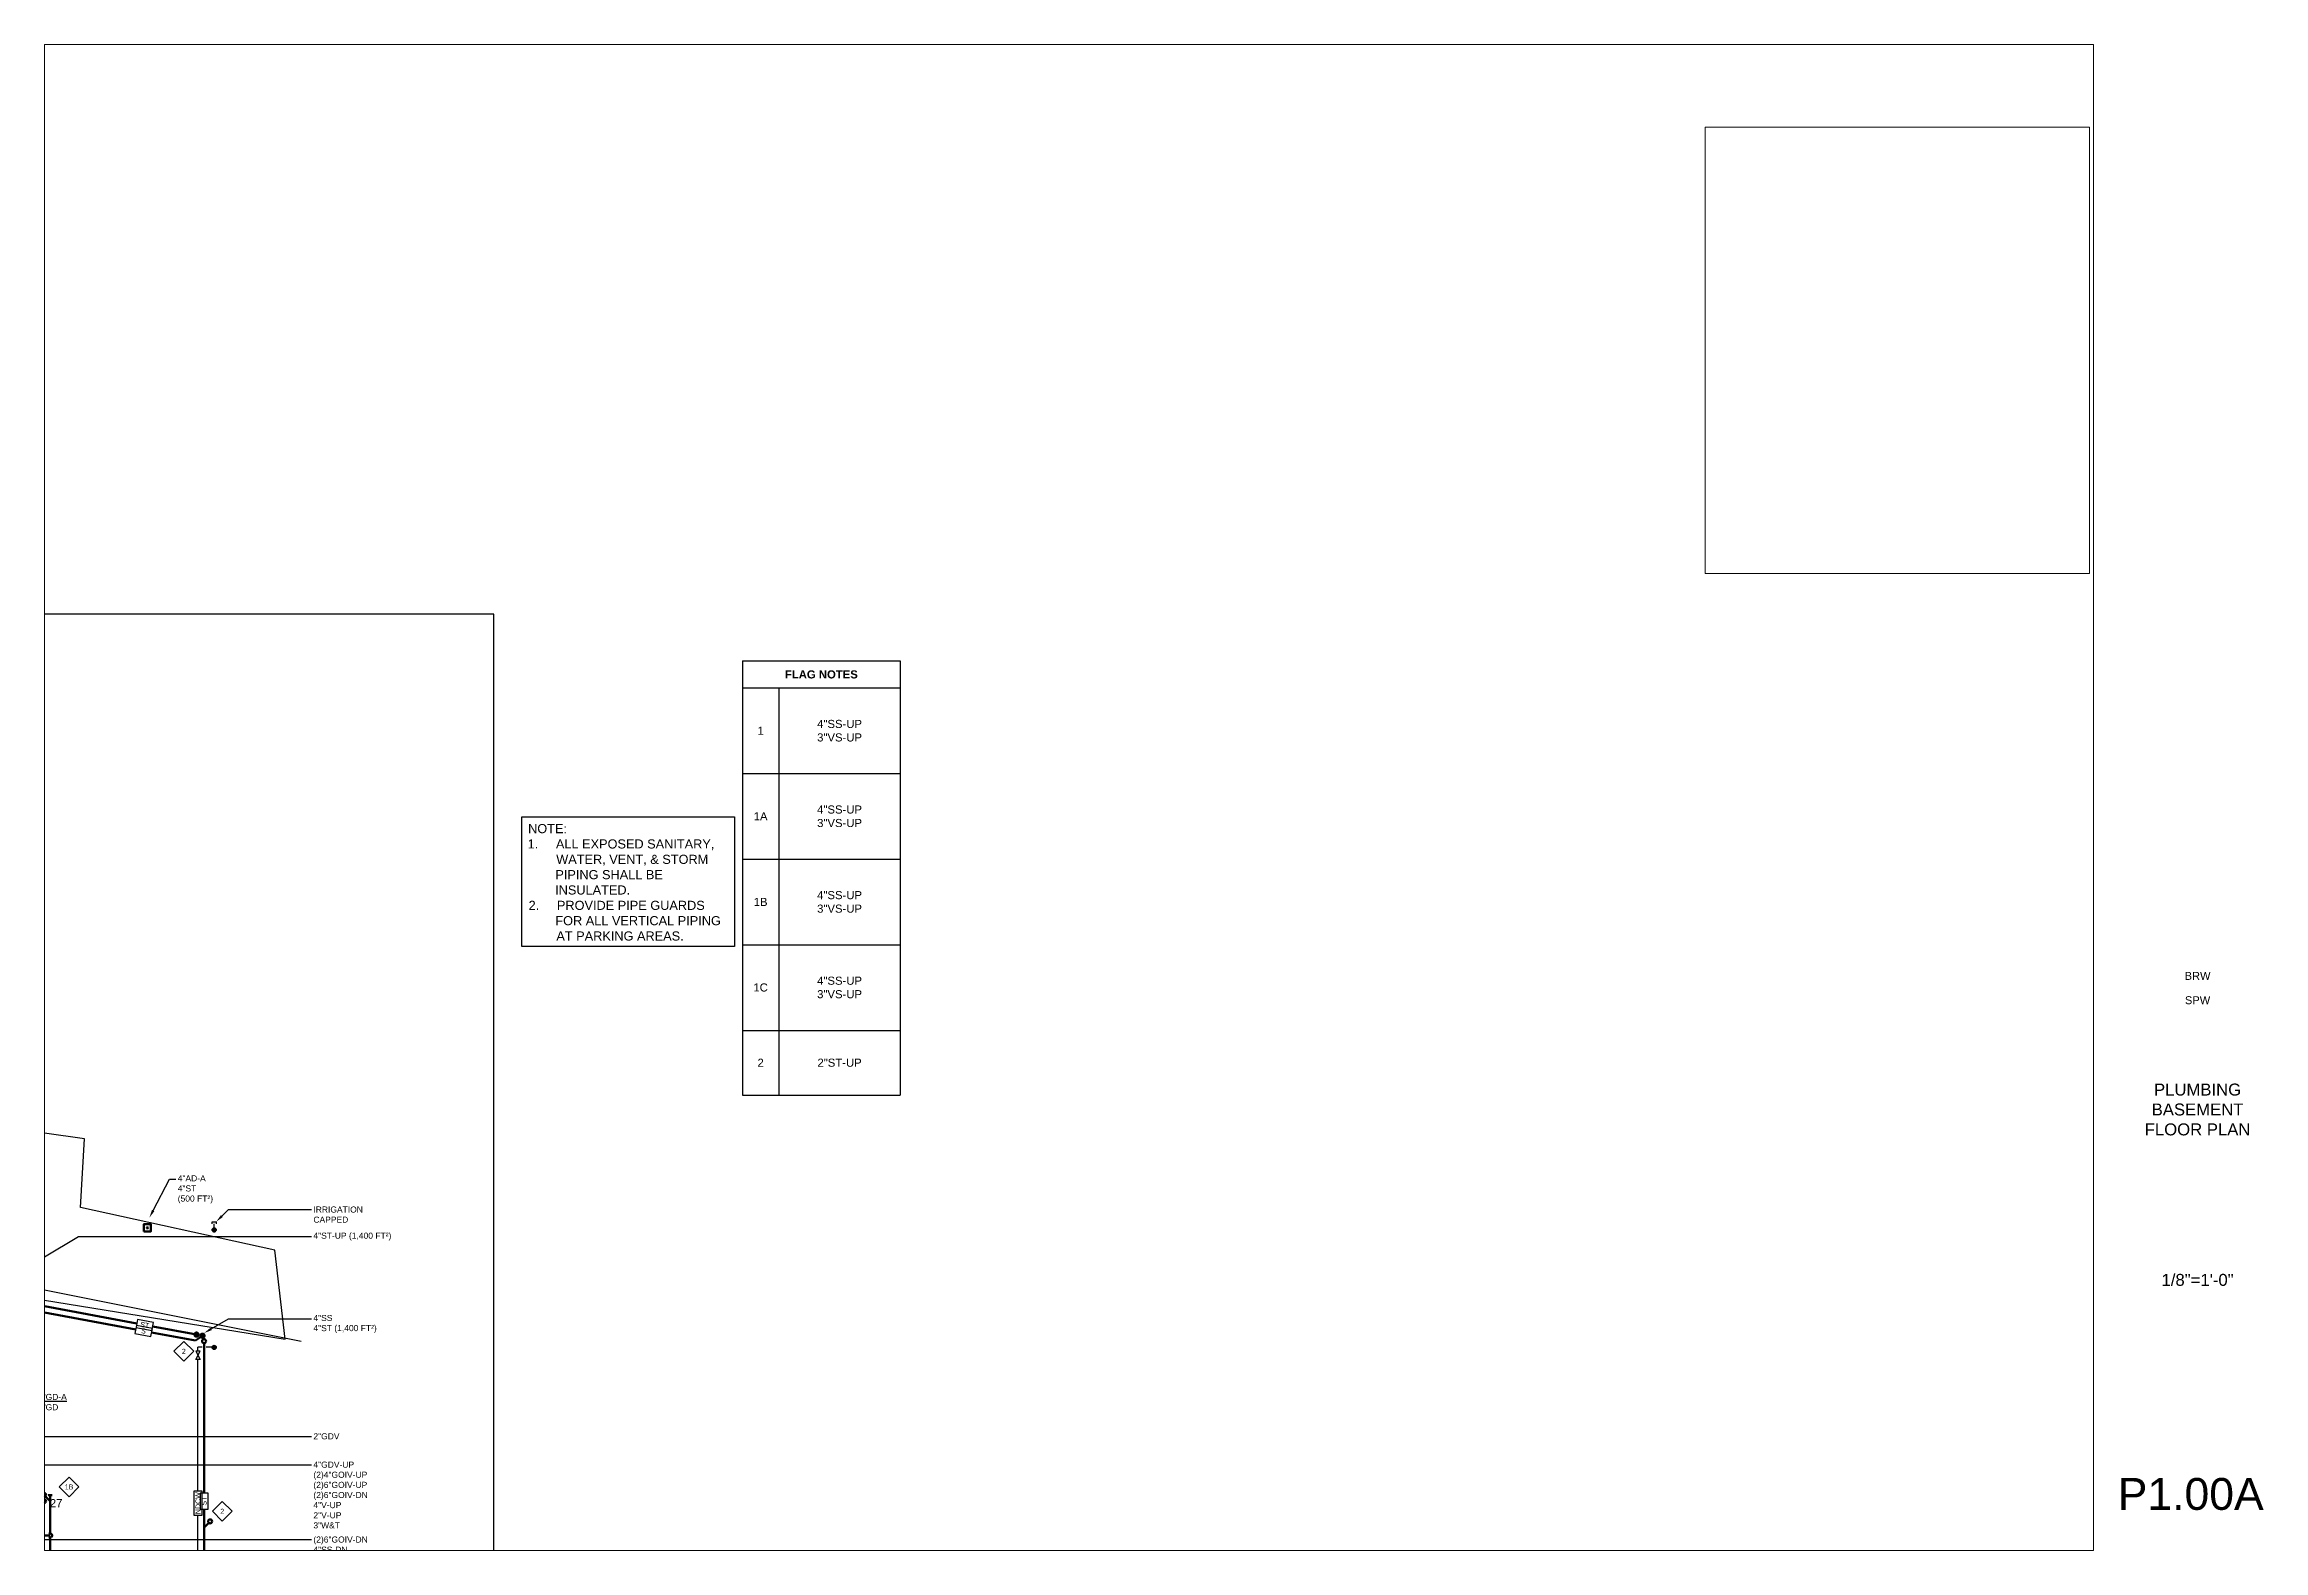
# Paper-space layout 'P1.00A_24x36' of a CAD drawing. Extents: x 1 to 35.3, y 0.4 to 23.6.
# The model-space entities are those that its viewports show. They can reach past a viewport. Long polylines and large blocks are cut down to what shows.
import ezdxf
from ezdxf.enums import TextEntityAlignment as Align

# ---------------------------------------------------------------- set-up
doc = ezdxf.new("R2010")
doc.units = 0
doc.header["$LTSCALE"] = 36
doc.header["$MEASUREMENT"] = 0
doc.linetypes.add('VENT', pattern=[0.3, 0.2, -0.1])
for name, color, linetype in [('0-BORDER-TXT', 2, 'Continuous'), ('G-ANNO-TEXT', 70, 'Continuous'), ('G-ANNO-TEXT @ 96', 70, 'Continuous'), ('P-GD-N', 3, 'Continuous'), ('P-GD-N @ 128', 3, 'Continuous'), ('P-GD-N @ 96', 3, 'Continuous'), ('P-NDCW-N', 4, 'Continuous'), ('P-NDCW-N @ 1 (1)', 4, 'Continuous'), ('P-NDCW-N @ 1 (2)', 4, 'Continuous'), ('P-NDCW-N @ 12', 4, 'Continuous'), ('P-NDCW-N @ 128', 4, 'Continuous'), ('P-NDCW-N @ 16', 4, 'Continuous'), ('P-NDCW-N @ 192', 4, 'Continuous'), ('P-NDCW-N @ 2', 4, 'Continuous'), ('P-NDCW-N @ 24', 4, 'Continuous'), ('P-NDCW-N @ 384', 4, 'Continuous'), ('P-NDCW-N @ 4', 4, 'Continuous'), ('P-NDCW-N @ 48', 4, 'Continuous'), ('P-NDCW-N @ 64', 4, 'Continuous'), ('P-NDCW-N @ 768', 4, 'Continuous'), ('P-NDCW-N @ 8', 4, 'Continuous'), ('P-NDCW-N @ 96', 4, 'Continuous')]:
    doc.layers.add(name, color=color, linetype=linetype)
doc.layers.add('G-Anno-View', color=161, linetype='Continuous', lineweight=18, plot=False)
doc.layers.add('P-SAN-DFU', color=7, linetype='Continuous', plot=False)
for name, color, linetype, lineweight in [('P-SAN-N', 6, 'Continuous', 60), ('P-SAN-N @ 1 (1)', 6, 'Continuous', 60), ('P-SAN-N @ 1 (2)', 6, 'Continuous', 60), ('P-SAN-N @ 12', 6, 'Continuous', 60), ('P-SAN-N @ 128', 6, 'Continuous', 60), ('P-SAN-N @ 16', 6, 'Continuous', 60), ('P-SAN-N @ 192', 6, 'Continuous', 60), ('P-SAN-N @ 2', 6, 'Continuous', 60), ('P-SAN-N @ 24', 6, 'Continuous', 60), ('P-SAN-N @ 384', 6, 'Continuous', 60), ('P-SAN-N @ 4', 6, 'Continuous', 60), ('P-SAN-N @ 48', 6, 'Continuous', 60), ('P-SAN-N @ 64', 6, 'Continuous', 60), ('P-SAN-N @ 768', 6, 'Continuous', 60), ('P-SAN-N @ 8', 6, 'Continuous', 60), ('P-SAN-N @ 96', 6, 'Continuous', 60), ('P-SANV-N', 5, 'VENT', 60), ('P-SANV-N @ 96', 5, 'VENT', 60), ('P-STRM-N', 2, 'Continuous', 60), ('P-STRM-N @ 1 (1)', 2, 'Continuous', 60), ('P-STRM-N @ 1 (2)', 2, 'Continuous', 60), ('P-STRM-N @ 12', 2, 'Continuous', 60), ('P-STRM-N @ 128', 2, 'Continuous', 60), ('P-STRM-N @ 16', 2, 'Continuous', 60), ('P-STRM-N @ 192', 2, 'Continuous', 60), ('P-STRM-N @ 2', 2, 'Continuous', 60), ('P-STRM-N @ 24', 2, 'Continuous', 60), ('P-STRM-N @ 384', 2, 'Continuous', 60), ('P-STRM-N @ 4', 2, 'Continuous', 60), ('P-STRM-N @ 48', 2, 'Continuous', 60), ('P-STRM-N @ 64', 2, 'Continuous', 60), ('P-STRM-N @ 768', 2, 'Continuous', 60), ('P-STRM-N @ 8', 2, 'Continuous', 60), ('P-STRM-N @ 96', 2, 'Continuous', 60)]:
    doc.layers.add(name, color=color, linetype=linetype, lineweight=lineweight)
doc.styles.add('Arial', font='arial.ttf')
doc.styles.add('Arial Bold', font='arialbd.ttf')
doc.styles.add('Arial_1', font='arial.ttf', dxfattribs={"height": 0.092206})

# ---------------------------------------------------------------- blocks, each defined once
blk = doc.blocks.new('*U7')
blk.add_circle((0, 0), 0.0312)
blk = doc.blocks.new('DIAMOND TAG')
blk.add_lwpolyline([(0, -0.153), (0.153, 0), (0, 0.153), (-0.153, 0)], close=True)
at = {"style": 'Arial'}
blk.add_attdef('XXX', text='', height=0.0781, dxfattribs=at).set_placement((0, 0), align=Align.MIDDLE)
blk = doc.blocks.new('*U17')
at = {"linetype": 'Continuous'}
blk.add_lwpolyline([(-0.056, -0.056), (0.056, -0.056), (0.056, 0.056), (-0.056, 0.056)], close=True, dxfattribs=at)
at = {"color": 7, "linetype": 'Continuous'}
blk.add_circle((0, 0), 0.01, dxfattribs=at)
blk = doc.blocks.new('*U1607')
at = {"layer": 'P-GD-N @ 128', "xscale": 128, "yscale": 128, "zscale": 128}
blk.add_blockref('*U17', (-252, 701.7), dxfattribs=at)
at = {"layer": 'P-GD-N @ 96', "xscale": 96, "yscale": 96, "zscale": 96}
blk.add_blockref('*U17', (-277, 718.7), dxfattribs=at)
blk = doc.blocks.new('Pipe-Plan')
for p, q in [((-0.09375, -0.03125), (-0.09375, 0.03125)), ((-0.09375, 0), (0, 0))]:
    blk.add_line(p, q)
blk = doc.blocks.new('*U45')
blk.add_lwpolyline([(0, -0.03125), (-0.03125, -0.03125), (-0.03125, 0.03125), (0, 0.03125)])
blk = doc.blocks.new('*U1730')
at = {"layer": 'P-NDCW-N @ 1 (1)', "rotation": 270.0000000000001}
blk.add_blockref('*U45', (-4, 982.7), dxfattribs=at)
at = {"layer": 'P-NDCW-N @ 1 (2)', "rotation": 270.0000000000001}
blk.add_blockref('*U45', (-4, 982.7), dxfattribs=at)
at = {"layer": 'P-NDCW-N @ 12', "xscale": 12, "yscale": 12, "zscale": 12, "rotation": 270.0000000000001}
blk.add_blockref('*U45', (-4, 982.7), dxfattribs=at)
at = {"layer": 'P-NDCW-N @ 128', "xscale": 128, "yscale": 128, "zscale": 128, "rotation": 270.0000000000001}
blk.add_blockref('*U45', (-4, 982.7), dxfattribs=at)
at = {"layer": 'P-NDCW-N @ 16', "xscale": 16, "yscale": 16, "zscale": 16, "rotation": 270.0000000000001}
blk.add_blockref('*U45', (-4, 982.7), dxfattribs=at)
at = {"layer": 'P-NDCW-N @ 192', "xscale": 192, "yscale": 192, "zscale": 192, "rotation": 270.0000000000001}
blk.add_blockref('*U45', (-4, 982.7), dxfattribs=at)
at = {"layer": 'P-NDCW-N @ 2', "xscale": 2, "yscale": 2, "zscale": 2, "rotation": 270.0000000000001}
blk.add_blockref('*U45', (-4, 982.7), dxfattribs=at)
at = {"layer": 'P-NDCW-N @ 24', "xscale": 24, "yscale": 24, "zscale": 24, "rotation": 270.0000000000001}
blk.add_blockref('*U45', (-4, 982.7), dxfattribs=at)
at = {"layer": 'P-NDCW-N @ 384', "xscale": 384, "yscale": 384, "zscale": 384, "rotation": 270.0000000000001}
blk.add_blockref('*U45', (-4, 982.7), dxfattribs=at)
at = {"layer": 'P-NDCW-N @ 4', "xscale": 4, "yscale": 4, "zscale": 4, "rotation": 270.0000000000001}
blk.add_blockref('*U45', (-4, 982.7), dxfattribs=at)
at = {"layer": 'P-NDCW-N @ 48', "xscale": 48, "yscale": 48, "zscale": 48, "rotation": 270.0000000000001}
blk.add_blockref('*U45', (-4, 982.7), dxfattribs=at)
at = {"layer": 'P-NDCW-N @ 64', "xscale": 64, "yscale": 64, "zscale": 64, "rotation": 270.0000000000001}
blk.add_blockref('*U45', (-4, 982.7), dxfattribs=at)
at = {"layer": 'P-NDCW-N @ 768', "xscale": 768, "yscale": 768, "zscale": 768, "rotation": 270.0000000000001}
blk.add_blockref('*U45', (-4, 982.7), dxfattribs=at)
at = {"layer": 'P-NDCW-N @ 8', "xscale": 8, "yscale": 8, "zscale": 8, "rotation": 270.0000000000001}
blk.add_blockref('*U45', (-4, 982.7), dxfattribs=at)
at = {"layer": 'P-NDCW-N @ 96', "xscale": 96, "yscale": 96, "zscale": 96, "rotation": 270.0000000000001}
blk.add_blockref('*U45', (-4, 982.7), dxfattribs=at)
blk = doc.blocks.new('*U83')
at = {"layer": 'DEFPOINTS'}
blk.add_lwpolyline([(-0.1875, -0.0625), (0.1875, -0.0625), (0.1875, 0.0625), (-0.1875, 0.0625)], close=True, dxfattribs=at)
at = {"style": 'Arial'}
blk.add_text('NDCW', height=0.07812, dxfattribs=at).set_placement((0, 0), align=Align.MIDDLE)
blk = doc.blocks.new('*U1732')
at = {"layer": 'P-NDCW-N @ 1 (1)', "linetype": 'ByBlock', "lineweight": -2, "rotation": 90.00000000000006}
blk.add_blockref('*U83', (-28, 568.7), dxfattribs=at)
at = {"layer": 'P-NDCW-N @ 1 (2)', "linetype": 'ByBlock', "lineweight": -2, "rotation": 90.00000000000006}
blk.add_blockref('*U83', (-28, 568.7), dxfattribs=at)
at = {"layer": 'P-NDCW-N @ 128', "linetype": 'ByBlock', "lineweight": -2, "xscale": 128, "yscale": 128, "zscale": 128, "rotation": 90.00000000000006}
blk.add_blockref('*U83', (-28, 568.7), dxfattribs=at)
at = {"layer": 'P-NDCW-N @ 192', "linetype": 'ByBlock', "lineweight": -2, "xscale": 192, "yscale": 192, "zscale": 192, "rotation": 90.00000000000006}
blk.add_blockref('*U83', (-28, 568.7), dxfattribs=at)
at = {"layer": 'P-NDCW-N @ 384', "linetype": 'ByBlock', "lineweight": -2, "xscale": 384, "yscale": 384, "zscale": 384, "rotation": 90.00000000000006}
blk.add_blockref('*U83', (-28, 568.7), dxfattribs=at)
at = {"layer": 'P-NDCW-N @ 48', "linetype": 'ByBlock', "lineweight": -2, "xscale": 48, "yscale": 48, "zscale": 48, "rotation": 90.00000000000006}
blk.add_blockref('*U83', (-28, 568.7), dxfattribs=at)
at = {"layer": 'P-NDCW-N @ 64', "linetype": 'ByBlock', "lineweight": -2, "xscale": 64, "yscale": 64, "zscale": 64, "rotation": 90.00000000000006}
blk.add_blockref('*U83', (-28, 568.7), dxfattribs=at)
at = {"layer": 'P-NDCW-N @ 768', "linetype": 'ByBlock', "lineweight": -2, "xscale": 768, "yscale": 768, "zscale": 768, "rotation": 90.00000000000006}
blk.add_blockref('*U83', (-28, 568.7), dxfattribs=at)
at = {"layer": 'P-NDCW-N @ 96', "linetype": 'ByBlock', "lineweight": -2, "xscale": 96, "yscale": 96, "zscale": 96, "rotation": 90.00000000000006}
blk.add_blockref('*U83', (-28, 568.7), dxfattribs=at)
blk = doc.blocks.new('*U13')
at = {"linetype": 'Continuous'}
blk.add_arc((0, 0), 0.0311, 232.567, 127.433, dxfattribs=at)
blk = doc.blocks.new('*U1775')
at = {"layer": 'P-SAN-N @ 1 (1)'}
blk.add_blockref('*U13', (-247, 520.7), dxfattribs=at)
at = {"layer": 'P-SAN-N @ 1 (2)'}
blk.add_blockref('*U13', (-247, 520.7), dxfattribs=at)
at = {"layer": 'P-SAN-N @ 12', "xscale": 12, "yscale": 12, "zscale": 12}
blk.add_blockref('*U13', (-247, 520.7), dxfattribs=at)
at = {"layer": 'P-SAN-N @ 128', "xscale": 128, "yscale": 128, "zscale": 128}
blk.add_blockref('*U13', (-247, 520.7), dxfattribs=at)
at = {"layer": 'P-SAN-N @ 16', "xscale": 16, "yscale": 16, "zscale": 16}
blk.add_blockref('*U13', (-247, 520.7), dxfattribs=at)
at = {"layer": 'P-SAN-N @ 192', "xscale": 192, "yscale": 192, "zscale": 192}
blk.add_blockref('*U13', (-247, 520.7), dxfattribs=at)
at = {"layer": 'P-SAN-N @ 2', "xscale": 2, "yscale": 2, "zscale": 2}
blk.add_blockref('*U13', (-247, 520.7), dxfattribs=at)
at = {"layer": 'P-SAN-N @ 24', "xscale": 24, "yscale": 24, "zscale": 24}
blk.add_blockref('*U13', (-247, 520.7), dxfattribs=at)
at = {"layer": 'P-SAN-N @ 384', "xscale": 384, "yscale": 384, "zscale": 384}
blk.add_blockref('*U13', (-247, 520.7), dxfattribs=at)
at = {"layer": 'P-SAN-N @ 4', "xscale": 4, "yscale": 4, "zscale": 4}
blk.add_blockref('*U13', (-247, 520.7), dxfattribs=at)
at = {"layer": 'P-SAN-N @ 48', "xscale": 48, "yscale": 48, "zscale": 48}
blk.add_blockref('*U13', (-247, 520.7), dxfattribs=at)
at = {"layer": 'P-SAN-N @ 64', "xscale": 64, "yscale": 64, "zscale": 64}
blk.add_blockref('*U13', (-247, 520.7), dxfattribs=at)
at = {"layer": 'P-SAN-N @ 768', "xscale": 768, "yscale": 768, "zscale": 768}
blk.add_blockref('*U13', (-247, 520.7), dxfattribs=at)
at = {"layer": 'P-SAN-N @ 8', "xscale": 8, "yscale": 8, "zscale": 8}
blk.add_blockref('*U13', (-247, 520.7), dxfattribs=at)
at = {"layer": 'P-SAN-N @ 96', "xscale": 96, "yscale": 96, "zscale": 96}
blk.add_blockref('*U13', (-247, 520.7), dxfattribs=at)
blk = doc.blocks.new('*U1831')
at = {"layer": 'P-STRM-N @ 1 (1)'}
blk.add_blockref('*U7', (-19, 808.7), dxfattribs=at)
at = {"layer": 'P-STRM-N @ 1 (2)'}
blk.add_blockref('*U7', (-19, 808.7), dxfattribs=at)
at = {"layer": 'P-STRM-N @ 12', "xscale": 12, "yscale": 12, "zscale": 12}
blk.add_blockref('*U7', (-19, 808.7), dxfattribs=at)
at = {"layer": 'P-STRM-N @ 128', "xscale": 128, "yscale": 128, "zscale": 128}
blk.add_blockref('*U7', (-19, 808.7), dxfattribs=at)
at = {"layer": 'P-STRM-N @ 16', "xscale": 16, "yscale": 16, "zscale": 16}
blk.add_blockref('*U7', (-19, 808.7), dxfattribs=at)
at = {"layer": 'P-STRM-N @ 192', "xscale": 192, "yscale": 192, "zscale": 192}
blk.add_blockref('*U7', (-19, 808.7), dxfattribs=at)
at = {"layer": 'P-STRM-N @ 2', "xscale": 2, "yscale": 2, "zscale": 2}
blk.add_blockref('*U7', (-19, 808.7), dxfattribs=at)
at = {"layer": 'P-STRM-N @ 24', "xscale": 24, "yscale": 24, "zscale": 24}
blk.add_blockref('*U7', (-19, 808.7), dxfattribs=at)
at = {"layer": 'P-STRM-N @ 384', "xscale": 384, "yscale": 384, "zscale": 384}
blk.add_blockref('*U7', (-19, 808.7), dxfattribs=at)
at = {"layer": 'P-STRM-N @ 4', "xscale": 4, "yscale": 4, "zscale": 4}
blk.add_blockref('*U7', (-19, 808.7), dxfattribs=at)
at = {"layer": 'P-STRM-N @ 48', "xscale": 48, "yscale": 48, "zscale": 48}
blk.add_blockref('*U7', (-19, 808.7), dxfattribs=at)
at = {"layer": 'P-STRM-N @ 64', "xscale": 64, "yscale": 64, "zscale": 64}
blk.add_blockref('*U7', (-19, 808.7), dxfattribs=at)
at = {"layer": 'P-STRM-N @ 768', "xscale": 768, "yscale": 768, "zscale": 768}
blk.add_blockref('*U7', (-19, 808.7), dxfattribs=at)
at = {"layer": 'P-STRM-N @ 8', "xscale": 8, "yscale": 8, "zscale": 8}
blk.add_blockref('*U7', (-19, 808.7), dxfattribs=at)
at = {"layer": 'P-STRM-N @ 96', "xscale": 96, "yscale": 96, "zscale": 96}
blk.add_blockref('*U7', (-19, 808.7), dxfattribs=at)
blk = doc.blocks.new('*U1832')
at = {"layer": 'P-STRM-N @ 1 (1)'}
blk.add_blockref('*U7', (-10, 541.7), dxfattribs=at)
at = {"layer": 'P-STRM-N @ 1 (2)'}
blk.add_blockref('*U7', (-10, 541.7), dxfattribs=at)
at = {"layer": 'P-STRM-N @ 12', "xscale": 12, "yscale": 12, "zscale": 12}
blk.add_blockref('*U7', (-10, 541.7), dxfattribs=at)
at = {"layer": 'P-STRM-N @ 128', "xscale": 128, "yscale": 128, "zscale": 128}
blk.add_blockref('*U7', (-10, 541.7), dxfattribs=at)
at = {"layer": 'P-STRM-N @ 16', "xscale": 16, "yscale": 16, "zscale": 16}
blk.add_blockref('*U7', (-10, 541.7), dxfattribs=at)
at = {"layer": 'P-STRM-N @ 192', "xscale": 192, "yscale": 192, "zscale": 192}
blk.add_blockref('*U7', (-10, 541.7), dxfattribs=at)
at = {"layer": 'P-STRM-N @ 2', "xscale": 2, "yscale": 2, "zscale": 2}
blk.add_blockref('*U7', (-10, 541.7), dxfattribs=at)
at = {"layer": 'P-STRM-N @ 24', "xscale": 24, "yscale": 24, "zscale": 24}
blk.add_blockref('*U7', (-10, 541.7), dxfattribs=at)
at = {"layer": 'P-STRM-N @ 384', "xscale": 384, "yscale": 384, "zscale": 384}
blk.add_blockref('*U7', (-10, 541.7), dxfattribs=at)
at = {"layer": 'P-STRM-N @ 4', "xscale": 4, "yscale": 4, "zscale": 4}
blk.add_blockref('*U7', (-10, 541.7), dxfattribs=at)
at = {"layer": 'P-STRM-N @ 48', "xscale": 48, "yscale": 48, "zscale": 48}
blk.add_blockref('*U7', (-10, 541.7), dxfattribs=at)
at = {"layer": 'P-STRM-N @ 64', "xscale": 64, "yscale": 64, "zscale": 64}
blk.add_blockref('*U7', (-10, 541.7), dxfattribs=at)
at = {"layer": 'P-STRM-N @ 768', "xscale": 768, "yscale": 768, "zscale": 768}
blk.add_blockref('*U7', (-10, 541.7), dxfattribs=at)
at = {"layer": 'P-STRM-N @ 8', "xscale": 8, "yscale": 8, "zscale": 8}
blk.add_blockref('*U7', (-10, 541.7), dxfattribs=at)
at = {"layer": 'P-STRM-N @ 96', "xscale": 96, "yscale": 96, "zscale": 96}
blk.add_blockref('*U7', (-10, 541.7), dxfattribs=at)
blk = doc.blocks.new('*U72')
at = {"layer": 'DEFPOINTS'}
blk.add_lwpolyline([(-0.125, -0.0625), (0.125, -0.0625), (0.125, 0.0625), (-0.125, 0.0625)], close=True, dxfattribs=at)
at = {"style": 'Arial'}
blk.add_text('ST', height=0.07812, dxfattribs=at).set_placement((0, 0), align=Align.MIDDLE)
blk = doc.blocks.new('*U1833')
at = {"layer": 'P-STRM-N @ 1 (1)', "linetype": 'ByBlock', "lineweight": -2, "rotation": 90}
blk.add_blockref('*U72', (-19, 571.7), dxfattribs=at)
at = {"layer": 'P-STRM-N @ 1 (2)', "linetype": 'ByBlock', "lineweight": -2, "rotation": 90}
blk.add_blockref('*U72', (-19, 571.7), dxfattribs=at)
at = {"layer": 'P-STRM-N @ 128', "linetype": 'ByBlock', "lineweight": -2, "xscale": 128, "yscale": 128, "zscale": 128, "rotation": 90}
blk.add_blockref('*U72', (-19, 571.7), dxfattribs=at)
at = {"layer": 'P-STRM-N @ 192', "linetype": 'ByBlock', "lineweight": -2, "xscale": 192, "yscale": 192, "zscale": 192, "rotation": 90}
blk.add_blockref('*U72', (-19, 571.7), dxfattribs=at)
at = {"layer": 'P-STRM-N @ 384', "linetype": 'ByBlock', "lineweight": -2, "xscale": 384, "yscale": 384, "zscale": 384, "rotation": 90}
blk.add_blockref('*U72', (-19, 571.7), dxfattribs=at)
at = {"layer": 'P-STRM-N @ 48', "linetype": 'ByBlock', "lineweight": -2, "xscale": 48, "yscale": 48, "zscale": 48, "rotation": 90}
blk.add_blockref('*U72', (-19, 571.7), dxfattribs=at)
at = {"layer": 'P-STRM-N @ 64', "linetype": 'ByBlock', "lineweight": -2, "xscale": 64, "yscale": 64, "zscale": 64, "rotation": 90}
blk.add_blockref('*U72', (-19, 571.7), dxfattribs=at)
at = {"layer": 'P-STRM-N @ 768', "linetype": 'ByBlock', "lineweight": -2, "xscale": 768, "yscale": 768, "zscale": 768, "rotation": 90}
blk.add_blockref('*U72', (-19, 571.7), dxfattribs=at)
at = {"layer": 'P-STRM-N @ 96', "linetype": 'ByBlock', "lineweight": -2, "xscale": 96, "yscale": 96, "zscale": 96, "rotation": 90}
blk.add_blockref('*U72', (-19, 571.7), dxfattribs=at)
blk = doc.blocks.new('*U25')
h = blk.add_hatch()
h.set_pattern_fill('ANSI31', color=256, scale=0.025, angle=135)
edge = h.paths.add_edge_path()
edge.add_arc((0, 0), 0.0313, 0, 360)
blk.add_circle((0, 0), 0.0312)
blk = doc.blocks.new('*U1838')
at = {"layer": 'P-NDCW-N @ 1 (1)'}
blk.add_blockref('*U25', (62, 1174.7), dxfattribs=at)
at = {"layer": 'P-NDCW-N @ 1 (2)'}
blk.add_blockref('*U25', (62, 1174.7), dxfattribs=at)
at = {"layer": 'P-NDCW-N @ 12', "xscale": 12, "yscale": 12, "zscale": 12}
blk.add_blockref('*U25', (62, 1174.7), dxfattribs=at)
at = {"layer": 'P-NDCW-N @ 128', "xscale": 128, "yscale": 128, "zscale": 128}
blk.add_blockref('*U25', (62, 1174.7), dxfattribs=at)
at = {"layer": 'P-NDCW-N @ 16', "xscale": 16, "yscale": 16, "zscale": 16}
blk.add_blockref('*U25', (62, 1174.7), dxfattribs=at)
at = {"layer": 'P-NDCW-N @ 192', "xscale": 192, "yscale": 192, "zscale": 192}
blk.add_blockref('*U25', (62, 1174.7), dxfattribs=at)
at = {"layer": 'P-NDCW-N @ 2', "xscale": 2, "yscale": 2, "zscale": 2}
blk.add_blockref('*U25', (62, 1174.7), dxfattribs=at)
at = {"layer": 'P-NDCW-N @ 24', "xscale": 24, "yscale": 24, "zscale": 24}
blk.add_blockref('*U25', (62, 1174.7), dxfattribs=at)
at = {"layer": 'P-NDCW-N @ 384', "xscale": 384, "yscale": 384, "zscale": 384}
blk.add_blockref('*U25', (62, 1174.7), dxfattribs=at)
at = {"layer": 'P-NDCW-N @ 4', "xscale": 4, "yscale": 4, "zscale": 4}
blk.add_blockref('*U25', (62, 1174.7), dxfattribs=at)
at = {"layer": 'P-NDCW-N @ 48', "xscale": 48, "yscale": 48, "zscale": 48}
blk.add_blockref('*U25', (62, 1174.7), dxfattribs=at)
at = {"layer": 'P-NDCW-N @ 64', "xscale": 64, "yscale": 64, "zscale": 64}
blk.add_blockref('*U25', (62, 1174.7), dxfattribs=at)
at = {"layer": 'P-NDCW-N @ 768', "xscale": 768, "yscale": 768, "zscale": 768}
blk.add_blockref('*U25', (62, 1174.7), dxfattribs=at)
at = {"layer": 'P-NDCW-N @ 8', "xscale": 8, "yscale": 8, "zscale": 8}
blk.add_blockref('*U25', (62, 1174.7), dxfattribs=at)
at = {"layer": 'P-NDCW-N @ 96', "xscale": 96, "yscale": 96, "zscale": 96}
blk.add_blockref('*U25', (-4, 973.7), dxfattribs=at)
blk = doc.blocks.new('*U1839')
at = {"layer": 'P-NDCW-N @ 1 (1)'}
blk.add_blockref('*U25', (-13, 1012.7), dxfattribs=at)
at = {"layer": 'P-NDCW-N @ 1 (2)'}
blk.add_blockref('*U25', (-13, 1012.7), dxfattribs=at)
at = {"layer": 'P-NDCW-N @ 12', "xscale": 12, "yscale": 12, "zscale": 12}
blk.add_blockref('*U25', (-13, 1012.7), dxfattribs=at)
at = {"layer": 'P-NDCW-N @ 128', "xscale": 128, "yscale": 128, "zscale": 128}
blk.add_blockref('*U25', (-13, 1012.7), dxfattribs=at)
at = {"layer": 'P-NDCW-N @ 16', "xscale": 16, "yscale": 16, "zscale": 16}
blk.add_blockref('*U25', (-13, 1012.7), dxfattribs=at)
at = {"layer": 'P-NDCW-N @ 192', "xscale": 192, "yscale": 192, "zscale": 192}
blk.add_blockref('*U25', (-13, 1012.7), dxfattribs=at)
at = {"layer": 'P-NDCW-N @ 2', "xscale": 2, "yscale": 2, "zscale": 2}
blk.add_blockref('*U25', (-13, 1012.7), dxfattribs=at)
at = {"layer": 'P-NDCW-N @ 24', "xscale": 24, "yscale": 24, "zscale": 24}
blk.add_blockref('*U25', (-13, 1012.7), dxfattribs=at)
at = {"layer": 'P-NDCW-N @ 384', "xscale": 384, "yscale": 384, "zscale": 384}
blk.add_blockref('*U25', (-13, 1012.7), dxfattribs=at)
at = {"layer": 'P-NDCW-N @ 4', "xscale": 4, "yscale": 4, "zscale": 4}
blk.add_blockref('*U25', (-13, 1012.7), dxfattribs=at)
at = {"layer": 'P-NDCW-N @ 48', "xscale": 48, "yscale": 48, "zscale": 48}
blk.add_blockref('*U25', (-13, 1012.7), dxfattribs=at)
at = {"layer": 'P-NDCW-N @ 64', "xscale": 64, "yscale": 64, "zscale": 64}
blk.add_blockref('*U25', (-13, 1012.7), dxfattribs=at)
at = {"layer": 'P-NDCW-N @ 768', "xscale": 768, "yscale": 768, "zscale": 768}
blk.add_blockref('*U25', (-13, 1012.7), dxfattribs=at)
at = {"layer": 'P-NDCW-N @ 8', "xscale": 8, "yscale": 8, "zscale": 8}
blk.add_blockref('*U25', (-13, 1012.7), dxfattribs=at)
at = {"layer": 'P-NDCW-N @ 96', "xscale": 96, "yscale": 96, "zscale": 96}
blk.add_blockref('*U25', (-4, 799.7), dxfattribs=at)
blk = doc.blocks.new('*U1850')
at = {"layer": 'P-STRM-N @ 128', "xscale": 128, "yscale": 128, "zscale": 128}
blk.add_blockref('*U17', (-99, 968.7), dxfattribs=at)
at = {"layer": 'P-STRM-N @ 96', "xscale": 96, "yscale": 96, "zscale": 96}
blk.add_blockref('*U17', (-103, 976.7), dxfattribs=at)
blk = doc.blocks.new('*U1878')
at = {"layer": 'P-SAN-N @ 1 (1)'}
blk.add_blockref('*U25', (-17.7, 817.7), dxfattribs=at)
at = {"layer": 'P-SAN-N @ 1 (2)'}
blk.add_blockref('*U25', (-17.7, 817.7), dxfattribs=at)
at = {"layer": 'P-SAN-N @ 12', "xscale": 12, "yscale": 12, "zscale": 12}
blk.add_blockref('*U25', (-17.7, 817.7), dxfattribs=at)
at = {"layer": 'P-SAN-N @ 128', "xscale": 128, "yscale": 128, "zscale": 128}
blk.add_blockref('*U25', (-17.7, 817.7), dxfattribs=at)
at = {"layer": 'P-SAN-N @ 16', "xscale": 16, "yscale": 16, "zscale": 16}
blk.add_blockref('*U25', (-17.7, 817.7), dxfattribs=at)
at = {"layer": 'P-SAN-N @ 192', "xscale": 192, "yscale": 192, "zscale": 192}
blk.add_blockref('*U25', (-17.7, 817.7), dxfattribs=at)
at = {"layer": 'P-SAN-N @ 2', "xscale": 2, "yscale": 2, "zscale": 2}
blk.add_blockref('*U25', (-17.7, 817.7), dxfattribs=at)
at = {"layer": 'P-SAN-N @ 24', "xscale": 24, "yscale": 24, "zscale": 24}
blk.add_blockref('*U25', (-17.7, 817.7), dxfattribs=at)
at = {"layer": 'P-SAN-N @ 384', "xscale": 384, "yscale": 384, "zscale": 384}
blk.add_blockref('*U25', (-17.7, 817.7), dxfattribs=at)
at = {"layer": 'P-SAN-N @ 4', "xscale": 4, "yscale": 4, "zscale": 4}
blk.add_blockref('*U25', (-17.7, 817.7), dxfattribs=at)
at = {"layer": 'P-SAN-N @ 48', "xscale": 48, "yscale": 48, "zscale": 48}
blk.add_blockref('*U25', (-17.7, 817.7), dxfattribs=at)
at = {"layer": 'P-SAN-N @ 64', "xscale": 64, "yscale": 64, "zscale": 64}
blk.add_blockref('*U25', (-17.7, 817.7), dxfattribs=at)
at = {"layer": 'P-SAN-N @ 768', "xscale": 768, "yscale": 768, "zscale": 768}
blk.add_blockref('*U25', (-17.7, 817.7), dxfattribs=at)
at = {"layer": 'P-SAN-N @ 8', "xscale": 8, "yscale": 8, "zscale": 8}
blk.add_blockref('*U25', (-17.7, 817.7), dxfattribs=at)
at = {"layer": 'P-SAN-N @ 96', "xscale": 96, "yscale": 96, "zscale": 96}
blk.add_blockref('*U25', (-21.3, 816.8), dxfattribs=at)
blk = doc.blocks.new('*U1906')
at = {"layer": 'P-STRM-N @ 1 (1)'}
blk.add_blockref('*U25', (-29.6, 821.4), dxfattribs=at)
at = {"layer": 'P-STRM-N @ 1 (2)'}
blk.add_blockref('*U25', (-29.6, 821.4), dxfattribs=at)
at = {"layer": 'P-STRM-N @ 12', "xscale": 12, "yscale": 12, "zscale": 12}
blk.add_blockref('*U25', (-29.6, 821.4), dxfattribs=at)
at = {"layer": 'P-STRM-N @ 128', "xscale": 128, "yscale": 128, "zscale": 128}
blk.add_blockref('*U25', (-29.6, 821.4), dxfattribs=at)
at = {"layer": 'P-STRM-N @ 16', "xscale": 16, "yscale": 16, "zscale": 16}
blk.add_blockref('*U25', (-29.6, 821.4), dxfattribs=at)
at = {"layer": 'P-STRM-N @ 192', "xscale": 192, "yscale": 192, "zscale": 192}
blk.add_blockref('*U25', (-29.6, 821.4), dxfattribs=at)
at = {"layer": 'P-STRM-N @ 2', "xscale": 2, "yscale": 2, "zscale": 2}
blk.add_blockref('*U25', (-29.6, 821.4), dxfattribs=at)
at = {"layer": 'P-STRM-N @ 24', "xscale": 24, "yscale": 24, "zscale": 24}
blk.add_blockref('*U25', (-29.6, 821.4), dxfattribs=at)
at = {"layer": 'P-STRM-N @ 384', "xscale": 384, "yscale": 384, "zscale": 384}
blk.add_blockref('*U25', (-29.6, 821.4), dxfattribs=at)
at = {"layer": 'P-STRM-N @ 4', "xscale": 4, "yscale": 4, "zscale": 4}
blk.add_blockref('*U25', (-29.6, 821.4), dxfattribs=at)
at = {"layer": 'P-STRM-N @ 48', "xscale": 48, "yscale": 48, "zscale": 48}
blk.add_blockref('*U25', (-29.6, 821.4), dxfattribs=at)
at = {"layer": 'P-STRM-N @ 64', "xscale": 64, "yscale": 64, "zscale": 64}
blk.add_blockref('*U25', (-29.6, 821.4), dxfattribs=at)
at = {"layer": 'P-STRM-N @ 768', "xscale": 768, "yscale": 768, "zscale": 768}
blk.add_blockref('*U25', (-29.6, 821.4), dxfattribs=at)
at = {"layer": 'P-STRM-N @ 8', "xscale": 8, "yscale": 8, "zscale": 8}
blk.add_blockref('*U25', (-29.6, 821.4), dxfattribs=at)
at = {"layer": 'P-STRM-N @ 96', "xscale": 96, "yscale": 96, "zscale": 96}
blk.add_blockref('*U25', (-30.2, 818.5), dxfattribs=at)
blk = doc.blocks.new('*U1908')
at = {"layer": 'P-STRM-N @ 1 (1)', "linetype": 'ByBlock', "lineweight": -2, "rotation": 349.4416666666671}
blk.add_blockref('*U72', (-106.9, 832.7), dxfattribs=at)
at = {"layer": 'P-STRM-N @ 1 (2)', "linetype": 'ByBlock', "lineweight": -2, "rotation": 349.4416666666671}
blk.add_blockref('*U72', (-106.9, 832.7), dxfattribs=at)
at = {"layer": 'P-STRM-N @ 128', "linetype": 'ByBlock', "lineweight": -2, "xscale": 128, "yscale": 128, "zscale": 128, "rotation": 349.4416666666671}
blk.add_blockref('*U72', (-106.9, 832.7), dxfattribs=at)
at = {"layer": 'P-STRM-N @ 192', "linetype": 'ByBlock', "lineweight": -2, "xscale": 192, "yscale": 192, "zscale": 192, "rotation": 349.4416666666671}
blk.add_blockref('*U72', (-106.9, 832.7), dxfattribs=at)
at = {"layer": 'P-STRM-N @ 384', "linetype": 'ByBlock', "lineweight": -2, "xscale": 384.0000000000001, "yscale": 384.0000000000001, "zscale": 384.0000000000001, "rotation": 349.4416666666671}
blk.add_blockref('*U72', (-106.9, 832.7), dxfattribs=at)
at = {"layer": 'P-STRM-N @ 48', "linetype": 'ByBlock', "lineweight": -2, "xscale": 48.00000000000001, "yscale": 48.00000000000001, "zscale": 48.00000000000001, "rotation": 349.4416666666671}
blk.add_blockref('*U72', (-106.9, 832.7), dxfattribs=at)
at = {"layer": 'P-STRM-N @ 64', "linetype": 'ByBlock', "lineweight": -2, "xscale": 64, "yscale": 64, "zscale": 64, "rotation": 349.4416666666671}
blk.add_blockref('*U72', (-106.9, 832.7), dxfattribs=at)
at = {"layer": 'P-STRM-N @ 768', "linetype": 'ByBlock', "lineweight": -2, "xscale": 768.0000000000001, "yscale": 768.0000000000001, "zscale": 768.0000000000001, "rotation": 349.4416666666671}
blk.add_blockref('*U72', (-106.9, 832.7), dxfattribs=at)
at = {"layer": 'P-STRM-N @ 96', "linetype": 'ByBlock', "lineweight": -2, "xscale": 96.00000000000001, "yscale": 96.00000000000001, "zscale": 96.00000000000001, "rotation": 349.4416666666671}
blk.add_blockref('*U72', (-106.9, 832.7), dxfattribs=at)
blk = doc.blocks.new('*U68')
at = {"layer": 'DEFPOINTS'}
blk.add_lwpolyline([(-0.125, -0.0625), (0.125, -0.0625), (0.125, 0.0625), (-0.125, 0.0625)], close=True, dxfattribs=at)
at = {"style": 'Arial'}
blk.add_text('S', height=0.0781, dxfattribs=at).set_placement((0, 0), align=Align.MIDDLE)
blk = doc.blocks.new('*U1909')
at = {"layer": 'P-SAN-N @ 1 (1)', "linetype": 'ByBlock', "lineweight": -2, "rotation": 349.4416666666671}
blk.add_blockref('*U68', (-108.5, 823.9), dxfattribs=at)
at = {"layer": 'P-SAN-N @ 1 (2)', "linetype": 'ByBlock', "lineweight": -2, "rotation": 349.4416666666671}
blk.add_blockref('*U68', (-108.5, 823.9), dxfattribs=at)
at = {"layer": 'P-SAN-N @ 128', "linetype": 'ByBlock', "lineweight": -2, "xscale": 128, "yscale": 128, "zscale": 128, "rotation": 349.4416666666671}
blk.add_blockref('*U68', (-108.5, 823.9), dxfattribs=at)
at = {"layer": 'P-SAN-N @ 192', "linetype": 'ByBlock', "lineweight": -2, "xscale": 192, "yscale": 192, "zscale": 192, "rotation": 349.4416666666671}
blk.add_blockref('*U68', (-108.5, 823.9), dxfattribs=at)
at = {"layer": 'P-SAN-N @ 384', "linetype": 'ByBlock', "lineweight": -2, "xscale": 384.0000000000001, "yscale": 384.0000000000001, "zscale": 384.0000000000001, "rotation": 349.4416666666671}
blk.add_blockref('*U68', (-108.5, 823.9), dxfattribs=at)
at = {"layer": 'P-SAN-N @ 48', "linetype": 'ByBlock', "lineweight": -2, "xscale": 48.00000000000001, "yscale": 48.00000000000001, "zscale": 48.00000000000001, "rotation": 349.4416666666671}
blk.add_blockref('*U68', (-108.5, 823.9), dxfattribs=at)
at = {"layer": 'P-SAN-N @ 64', "linetype": 'ByBlock', "lineweight": -2, "xscale": 64, "yscale": 64, "zscale": 64, "rotation": 349.4416666666671}
blk.add_blockref('*U68', (-108.5, 823.9), dxfattribs=at)
at = {"layer": 'P-SAN-N @ 768', "linetype": 'ByBlock', "lineweight": -2, "xscale": 768.0000000000001, "yscale": 768.0000000000001, "zscale": 768.0000000000001, "rotation": 349.4416666666671}
blk.add_blockref('*U68', (-108.5, 823.9), dxfattribs=at)
at = {"layer": 'P-SAN-N @ 96', "linetype": 'ByBlock', "lineweight": -2, "xscale": 96.00000000000001, "yscale": 96.00000000000001, "zscale": 96.00000000000001, "rotation": 349.4416666666671}
blk.add_blockref('*U68', (-108.5, 823.9), dxfattribs=at)
blk = doc.blocks.new('LeaderNoteBlock')
blk.add_ellipse((0, 0), major_axis=(1, 0), ratio=0.25, start_param=5.387521, end_param=10.320443)

msp = doc.modelspace()

# ---------------------------------------------------------------- linework, layer by layer
at = {"linetype": 'Continuous'}
msp.add_lwpolyline([(-25, 781.7), (-31, 781.7), (-25, 793.7), (-31, 793.7), (-25, 781.7)], dxfattribs=at)
at = {"layer": 'DEFPOINTS'}
for p, q in [((410.3, 1886.1), (-2625.7, 1886.1)), ((410.3, -345.9), (410.3, 1886.1)), ((-265, 1108.7), (-616, 1174.7)), ((-310, 892.7), (-265, 1108.7)), ((-259, 1117.7), (-307, 877.7)), ((-196, 1108.7), (-259, 1117.7)), ((-202, 1006.7), (-196, 1108.7)), ((-1030, 1039.7), (125, 808.7)), ((86, 943.7), (-202, 1006.7)), ((101, 811.7), (86, 943.7)), ((-307, 877.7), (101, 811.7))]:
    msp.add_line(p, q, dxfattribs=at)
at = {"layer": 'G-ANNO-TEXT'}
for p, q in [((778.6, 1816.7), (1012.6, 1816.7)), ((778.6, 1816.7), (778.6, 1173.3)), ((1012.6, 1816.7), (1012.6, 1173.3)), ((778.6, 1776.7), (1012.6, 1776.7)), ((832.6, 1776.7), (832.6, 1173.3)), ((778.6, 1649.9), (1012.6, 1649.9)), ((452, 1585.7), (767, 1585.7)), ((452, 1393.7), (452, 1585.7)), ((767, 1585.7), (767, 1393.7)), ((778.6, 1523), (1012.6, 1523)), ((767, 1393.7), (452, 1393.7)), ((778.6, 1396.2), (1012.6, 1396.2)), ((778.6, 1269.3), (1012.6, 1269.3)), ((778.6, 1173.3), (1012.6, 1173.3))]:
    msp.add_line(p, q, dxfattribs=at)
for points in [[(-94.4, 1002.4), (-70, 1048.7), (-61, 1048.7)], [(7.5, 994.2), (17, 1003.7), (140, 1003.7)], [(-329.7, 889.9), (-205, 963.7), (140, 963.7)], [(-8.6, 826.8), (17, 841.7), (140, 841.7)], [(-542.7, 632), (-484, 667.7), (140, 667.7)], [(-497, 604.7), (-478, 625.7), (140, 625.7)], [(-541.5, 505.2), (-532, 514.7), (140, 514.7)], [(-244, 484.7), (-238, 484.7), (-235, 484.7)]]:
    msp.add_lwpolyline(points, dxfattribs=at)
for points in [[(-92.6, 1001.4), (-100, 991.7), (-96.2, 1003.3)], [(8.9, 992.8), (-1, 985.7), (6.1, 995.6)], [(-7.6, 825.1), (-19, 820.7), (-9.6, 828.5)]]:
    msp.add_solid(points, dxfattribs=at)
at = {"layer": 'P-NDCW-N'}
for p, q in [((-4, 976.7), (-4, 982.7)), ((-28, 793.7), (-28, 799.7)), ((-22, 799.7), (-28, 799.7)), ((-7, 799.7), (-16, 799.7)), ((-28, 586.7), (-28, 781.7)), ((-28, 349.7), (-28, 550.7))]:
    msp.add_line(p, q, dxfattribs=at)
at = {"layer": 'P-SAN-N'}
for p, q in [((-309.1, 861.3), (-120.3, 826.1)), ((-96.7, 821.7), (-31.8, 809.6)), ((-31.8, 809.6), (-21.3, 816.8)), ((-253, 577.7), (-247, 571.7)), ((-247, 571.7), (-247, 523.7)), ((-247, 247.7), (-247, 517.7))]:
    msp.add_line(p, q, dxfattribs=at)
at = {"layer": 'P-SANV-N'}
for p, q in [((-256, 568.7), (-256, 520.7)), ((-256, 520.7), (-247, 520.7))]:
    msp.add_line(p, q, dxfattribs=at)
at = {"layer": 'P-STRM-N'}
for p, q in [((-297.1, 868.2), (-118.7, 834.9)), ((-95.1, 830.5), (-30.2, 818.5)), ((-19, 805.7), (-19, 583.7)), ((-19, 559.7), (-19, 372.2)), ((-13, 538.7), (-19, 532.7))]:
    msp.add_line(p, q, dxfattribs=at)

# ---------------------------------------------------------------- block references
at = {"layer": 'G-ANNO-TEXT', "xscale": 3, "yscale": 3, "zscale": 3, "rotation": 180}
msp.add_blockref('LeaderNoteBlock', (-247, 484.7), dxfattribs=at)
at = {"layer": 'G-ANNO-TEXT @ 96'}
ref = msp.add_blockref('DIAMOND TAG', (-49, 793.7), dxfattribs=dict(at, xscale=96, yscale=96, zscale=96, rotation=180))
ref.add_attrib('XXX', '2', dxfattribs={"layer": '0', "height": 7.5, "style": 'Arial'}).set_placement((-49, 793.7), align=Align.MIDDLE)
at = {"layer": 'G-ANNO-TEXT @ 96', "xscale": 96, "yscale": 96, "zscale": 96}
msp.add_blockref('DIAMOND TAG', (-219, 592.7), dxfattribs=at).add_auto_attribs({'XXX': '1B'})
at = {"layer": 'G-ANNO-TEXT @ 96'}
ref = msp.add_blockref('DIAMOND TAG', (8, 556.7), dxfattribs=dict(at, xscale=96, yscale=96, zscale=96, rotation=180))
ref.add_attrib('XXX', '2', dxfattribs={"layer": '0', "height": 7.5, "style": 'Arial'}).set_placement((8, 556.7), align=Align.MIDDLE)
at = {"layer": 'P-GD-N'}
msp.add_blockref('*U1607', (0, 0), dxfattribs=at)
at = {"layer": 'P-NDCW-N'}
for name in ['*U1838', '*U1839', '*U1730', '*U1732']:
    msp.add_blockref(name, (0, 0), dxfattribs=at)
at = {"layer": 'P-SAN-N'}
for name in ['*U1909', '*U1878', '*U1775']:
    msp.add_blockref(name, (0, 0), dxfattribs=at)
at = {"layer": 'P-SAN-N @ 96', "xscale": 96, "yscale": 96, "zscale": 96}
msp.add_blockref('*U7', (-256, 580.7), dxfattribs=at)
at = {"layer": 'P-SAN-N @ 96', "xscale": 96, "yscale": 96, "zscale": 96, "rotation": 270}
msp.add_blockref('Pipe-Plan', (-247, 571.7), dxfattribs=at)
at = {"layer": 'P-SANV-N @ 96', "xscale": 96, "yscale": 96, "zscale": 96}
msp.add_blockref('*U7', (-256, 571.7), dxfattribs=at)
at = {"layer": 'P-STRM-N'}
for name in ['*U1850', '*U1908', '*U1906', '*U1831', '*U1833', '*U1832']:
    msp.add_blockref(name, (0, 0), dxfattribs=at)

# ---------------------------------------------------------------- texts
at = {"layer": 'G-ANNO-TEXT', "style": 'Arial'}
for s, height, p in [('1.     ALL EXPOSED SANITARY,', 13.5, (460.4, 1538.8)), ('NOTE:', 13.5, (461.1, 1561.5)), ('WATER, VENT, & STORM', 13.5, (502.8, 1516)), ('INSULATED.', 13.5, (501.2, 1470.6)), ('PIPING SHALL BE', 13.5, (501.5, 1493.3)), ('2.     PROVIDE PIPE GUARDS', 13.5, (461.9, 1447.8)), ('FOR ALL VERTICAL PIPING', 13.5, (501.5, 1425.1)), ('AT PARKING AREAS.', 13.5, (503, 1402.4)), ('%%U4"GD-A', 9, (-265.2, 721.6)), ('4"GD', 9, (-265.2, 706.4)), ('4"', 9, (-230.4, 480.5))]:
    msp.add_text(s, height=height, dxfattribs=at).set_placement(p)
at = {"layer": 'G-ANNO-TEXT', "char_height": 12, "attachment_point": 5}
for s, insert, width, style in [('FLAG NOTES', (895.6, 1796.7), 210, 'Arial Bold'), ('1', (805.6, 1713.3), 30, 'Arial'), ('\\A1;4"SS-UP\\P3"VS-UP', (922.6, 1713.3), 156, 'Arial'), ('1A', (805.6, 1586.5), 30, 'Arial'), ('\\A1;4"SS-UP\\P3"VS-UP', (922.6, 1586.5), 156, 'Arial'), ('1B', (805.6, 1459.6), 30, 'Arial'), ('\\A1;4"SS-UP\\P3"VS-UP', (922.6, 1459.6), 156, 'Arial'), ('\\A1;4"SS-UP\\P3"VS-UP', (922.6, 1332.8), 156, 'Arial'), ('1C', (805.6, 1332.8), 30, 'Arial'), ('2', (805.6, 1221.3), 53.938, 'Arial'), ('\\A1;2"ST-UP', (922.6, 1221.3), 179.938, 'Arial')]:
    msp.add_mtext(s, dxfattribs=dict(at, insert=insert, width=width, style=style))
at = {"layer": 'G-ANNO-TEXT', "char_height": 9, "attachment_point": 1, "style": 'Arial'}
for s, insert in [('4"AD-A\\P4"ST\\P(500 FT²)', (-58, 1054.6)), ('IRRIGATION\\PCAPPED', (143, 1008.3)), ('4"ST-UP (1,400 FT²)', (143, 969.6)), ('4"SS\\P4"ST (1,400 FT²)', (143, 847.6)), ('2"GDV', (143, 672.3)), ('4"GDV-UP\\P(2)4"GOIV-UP\\P(2)6"GOIV-UP\\P(2)6"GOIV-DN\\P4"V-UP\\P2"V-UP\\P3"W&T', (143, 630.3)), ('(2)6"GOIV-DN\\P4"SS-DN\\P(2)2"W-UP\\P(2)4"W&T\\P2"V-UP', (143, 519.3))]:
    msp.add_mtext(s, dxfattribs=dict(at, insert=insert))
at = {"layer": 'P-SAN-DFU', "style": 'Arial'}
msp.add_text('27', height=12, dxfattribs=at).set_placement((-274.5, 853.7))
at = {"layer": 'P-SAN-DFU', "color": 3, "style": 'Arial'}
msp.add_text('27', height=12, dxfattribs=at).set_placement((-247.5, 562.7))

psp = doc.layouts.new('P1.00A_24x36')

# ---------------------------------------------------------------- texts
at = {"layer": '0-BORDER-TXT', "style": 'Arial_1'}
for s, height, p in [('BRW', 0.1228, (34.231, 9.246)), ('SPW', 0.1228, (34.231, 8.871)), ('1/8"=1\'-0"', 0.1844, (34.231, 4.558)), ('P1.00A', 0.4917, (34.125, 1.25))]:
    psp.add_text(s, height=height, dxfattribs=at).set_placement(p, align=Align.MIDDLE)
at = {"layer": '0-BORDER-TXT', "insert": (34.231, 7.183), "char_height": 0.1844, "width": 2.51547, "attachment_point": 5, "style": 'Arial_1'}
psp.add_mtext('PLUMBING\\PBASEMENT\\PFLOOR PLAN', dxfattribs=at)

# ---------------------------------------------------------------- viewports
at = {"layer": 'G-Anno-View'}
vp = psp.add_viewport(center=(16.813, 12), size=(31.625, 23.25), view_center_point=(1262.483, 1614.36), view_height=2232, dxfattribs=at)
vp.frozen_layers = ['P-GD-N @ 128', 'P-NDCW-N @ 1 (1)', 'P-NDCW-N @ 1 (2)', 'P-NDCW-N @ 12', 'P-NDCW-N @ 128', 'P-NDCW-N @ 16', 'P-NDCW-N @ 192', 'P-NDCW-N @ 2', 'P-NDCW-N @ 24', 'P-NDCW-N @ 384', 'P-NDCW-N @ 4', 'P-NDCW-N @ 48', 'P-NDCW-N @ 64', 'P-NDCW-N @ 768', 'P-NDCW-N @ 8', 'P-SAN-N @ 1 (1)', 'P-SAN-N @ 1 (2)', 'P-SAN-N @ 12', 'P-SAN-N @ 128', 'P-SAN-N @ 16', 'P-SAN-N @ 192', 'P-SAN-N @ 2', 'P-SAN-N @ 24', 'P-SAN-N @ 384', 'P-SAN-N @ 4', 'P-SAN-N @ 48', 'P-SAN-N @ 64', 'P-SAN-N @ 768', 'P-SAN-N @ 8', 'P-STRM-N @ 1 (1)', 'P-STRM-N @ 1 (2)', 'P-STRM-N @ 12', 'P-STRM-N @ 128', 'P-STRM-N @ 16', 'P-STRM-N @ 192', 'P-STRM-N @ 2', 'P-STRM-N @ 24', 'P-STRM-N @ 384', 'P-STRM-N @ 4', 'P-STRM-N @ 48', 'P-STRM-N @ 64', 'P-STRM-N @ 768', 'P-STRM-N @ 8']
vp = psp.add_viewport(center=(29.596, 18.903), size=(5.929, 6.8932), view_center_point=(4385.247, 2236.225), view_height=882.3265, status=3, dxfattribs=at)
vp.frozen_layers = ['G-ANNO-TEXT @ 96', 'P-GD-N @ 96', 'P-NDCW-N @ 1 (1)', 'P-NDCW-N @ 1 (2)', 'P-NDCW-N @ 12', 'P-NDCW-N @ 16', 'P-NDCW-N @ 192', 'P-NDCW-N @ 2', 'P-NDCW-N @ 24', 'P-NDCW-N @ 384', 'P-NDCW-N @ 4', 'P-NDCW-N @ 48', 'P-NDCW-N @ 64', 'P-NDCW-N @ 768', 'P-NDCW-N @ 8', 'P-NDCW-N @ 96', 'P-SAN-N @ 1 (1)', 'P-SAN-N @ 1 (2)', 'P-SAN-N @ 12', 'P-SAN-N @ 16', 'P-SAN-N @ 192', 'P-SAN-N @ 2', 'P-SAN-N @ 24', 'P-SAN-N @ 384', 'P-SAN-N @ 4', 'P-SAN-N @ 48', 'P-SAN-N @ 64', 'P-SAN-N @ 768', 'P-SAN-N @ 8', 'P-SAN-N @ 96', 'P-SANV-N @ 96', 'P-STRM-N @ 1 (1)', 'P-STRM-N @ 1 (2)', 'P-STRM-N @ 12', 'P-STRM-N @ 16', 'P-STRM-N @ 192', 'P-STRM-N @ 2', 'P-STRM-N @ 24', 'P-STRM-N @ 384', 'P-STRM-N @ 4', 'P-STRM-N @ 48', 'P-STRM-N @ 64', 'P-STRM-N @ 768', 'P-STRM-N @ 8', 'P-STRM-N @ 96']

doc.saveas('drawing.dxf')
